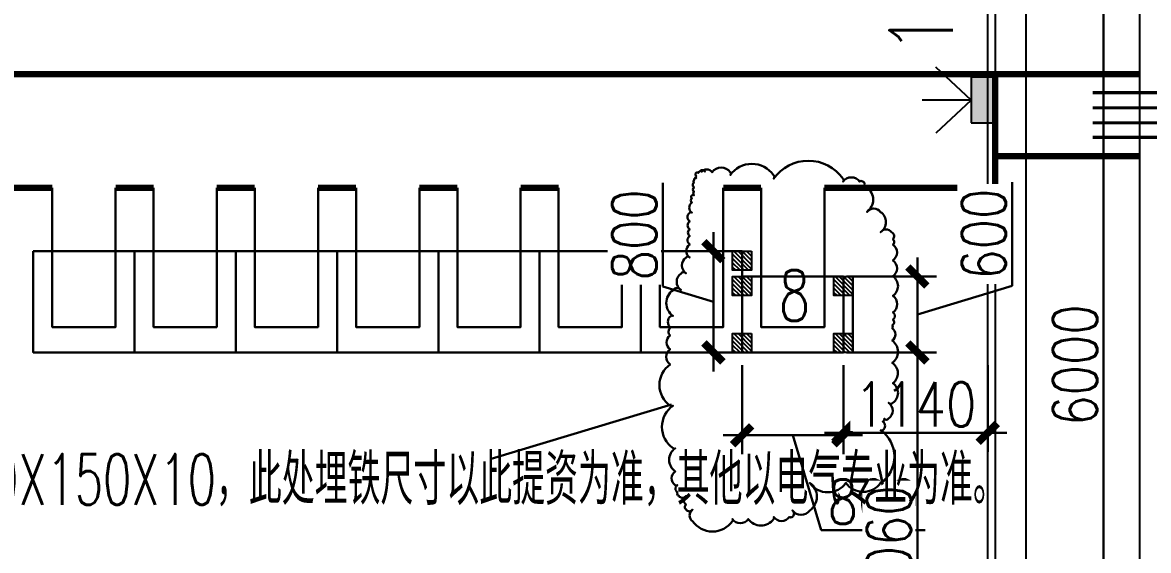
# Model space of a CAD drawing. Header units: millimetres. Extents: x -437359 to 106527, y -82378 to 117612.
# Drawn here: x -94001 to -85106, y 43932 to 48105 of the extents above; entities that cross this region are included whole.
import ezdxf
from ezdxf.enums import TextEntityAlignment as Align

# ---------------------------------------------------------------- set-up
doc = ezdxf.new("R2010")
doc.units = ezdxf.units.MM
doc.linetypes.add('ACAD_ISO10W100', pattern=[18.5, 12, -3, 0.5, -3])
doc.linetypes.add('DASH', pattern=[0.35, 0.25, -0.1])
doc.layers.get('0').update_dxf_attribs({"color": 8})
doc.layers.get('Defpoints').update_dxf_attribs({"color": 8})
for name, color, linetype in [('-人员定位', 6, 'Continuous'), ('桥架标注', 8, 'Continuous'), ('电气尺寸标注', 8, 'Continuous'), ('电缆敷设', 8, 'DASH')]:
    doc.layers.add(name, color=color, linetype=linetype)
doc.layers.add('中心线', color=8, linetype='ACAD_ISO10W100', lineweight=5)
doc.layers.add('电缆通道', color=8, linetype='Continuous', lineweight=30)
doc.styles.add('geditxt1', font='geditxt.shx', dxfattribs={"width": 0.65, "bigfont": 'hzfs_1.shx'})
doc.styles.add('HZ', font='geditxt.shx', dxfattribs={"width": 0.8, "bigfont": 'hzfs_1.shx'})
doc.styles.add('统一字体', font='geditxt.shx', dxfattribs={"width": 0.75, "bigfont": 'hzfs_1.shx'})
doc.dimstyles.new('yk1.50', dxfattribs={"dimtxt": 350, "dimasz": 150, "dimexe": 150, "dimexo": 100, "dimgap": 50, "dimtad": 1, "dimdec": 0, "dimdsep": 46, "dimtxsty": 'HZ', "dimblk": 'ARCHTICK', "dimcen": 2.5, "dimdle": 150, "dimclrd": 256, "dimclre": 256, "dimclrt": 256, "dimadec": 0, "dimazin": 0, "dimtfac": 1, "dimtdec": 0, "dimtmove": 1, "dimatfit": 3, "dimfxl": 0, "dimlwd": -1, "dimlwe": -1, "dimarcsym": 0})
pattern_1 = [(315, (-6049.008, 313725.658), (16.8379802, 16.8379802), [])]
pattern_2 = [(315, (-6049.008, 313275.658), (16.8379802, 16.8379802), [])]
pattern_3 = [(315, (-5249.008, 313725.658), (16.8379802, 16.8379802), [])]
pattern_4 = [(315, (-5249.008, 313275.658), (16.8379802, 16.8379802), [])]
pattern_5 = [(315, (-6049.008, 313925.658), (16.8379802, 16.8379802), [])]

# ---------------------------------------------------------------- blocks, each defined once
blk = doc.blocks.new('_ArchTick')
at = {"color": 0, "linetype": 'ByBlock', "const_width": 0.4}
blk.add_lwpolyline([(-0.5, -0.5), (0.5, 0.5)], dxfattribs=at)
blk = doc.blocks.new('*D455')
at = {"layer": 'Defpoints', "color": 0, "transparency": 16777216}
for p in [(-86075.7, 48397.8), (-86075.7, 42397.8), (-85460.9, 42397.8)]:
    blk.add_point(p, dxfattribs=at)
at = {"layer": '电缆通道', "transparency": 16777216}
for p, q in [((-85460.9, 48547.8), (-85460.9, 42247.8)), ((-85975.7, 48397.8), (-85310.9, 48397.8)), ((-85975.7, 42397.8), (-85310.9, 42397.8))]:
    blk.add_line(p, q, dxfattribs=at)
at = {"layer": '电缆通道', "transparency": 16777216, "xscale": 150, "yscale": 150, "zscale": 150}
for p, rotation in [((-85460.9, 48397.8), 90), ((-85460.9, 42397.8), 270)]:
    blk.add_blockref('_ArchTick', p, dxfattribs=dict(at, rotation=rotation))
at = {"layer": '电缆通道', "transparency": 16777216, "insert": (-85685.9, 45397.8), "char_height": 350, "attachment_point": 5, "rotation": 90, "style": 'HZ'}
blk.add_mtext('6000', dxfattribs=at)
blk = doc.blocks.new('*D515')
at = {"layer": 'Defpoints', "color": 0, "transparency": 16777216}
for p in [(-88315.7, 45497.8), (-87515.7, 45497.8), (-87515.7, 44843.3)]:
    blk.add_point(p, dxfattribs=at)
at = {"layer": '电缆通道', "transparency": 16777216}
for p, q in [((-88315.7, 45397.8), (-88315.7, 44693.3)), ((-87515.7, 45397.8), (-87515.7, 44693.3)), ((-88465.7, 44843.3), (-87365.7, 44843.3)), ((-87915.7, 44843.3), (-87690.7, 44093.3)), ((-87690.7, 44093.3), (-86870.7, 44093.3))]:
    blk.add_line(p, q, dxfattribs=at)
at = {"layer": '电缆通道', "transparency": 16777216, "xscale": 150, "yscale": 150, "zscale": 150, "rotation": 180}
blk.add_blockref('_ArchTick', (-88315.7, 44843.3), dxfattribs=at)
at = {"layer": '电缆通道', "transparency": 16777216, "xscale": 150, "yscale": 150, "zscale": 150}
blk.add_blockref('_ArchTick', (-87515.7, 44843.3), dxfattribs=at)
at = {"layer": '电缆通道', "transparency": 16777216, "insert": (-87280.7, 44318.3), "char_height": 350, "attachment_point": 5, "style": 'HZ', "bg_fill": 3, "box_fill_scale": 1.1, "bg_fill_color": 256, "bg_fill_true_color": 13158600, "bg_fill_transparency": 0}
blk.add_mtext('800', dxfattribs=at)
blk = doc.blocks.new('*D516')
at = {"layer": 'Defpoints', "color": 0, "transparency": 16777216}
for p in [(-87515.7, 45497.8), (-86375.7, 45497.8), (-86375.7, 44861.6)]:
    blk.add_point(p, dxfattribs=at)
at = {"layer": '电缆通道', "transparency": 16777216}
for p, q in [((-87515.7, 45397.8), (-87515.7, 44711.6)), ((-86375.7, 45397.8), (-86375.7, 44711.6)), ((-87665.7, 44861.6), (-86225.7, 44861.6))]:
    blk.add_line(p, q, dxfattribs=at)
at = {"layer": '电缆通道', "transparency": 16777216, "xscale": 150, "yscale": 150, "zscale": 150, "rotation": 180}
blk.add_blockref('_ArchTick', (-87515.7, 44861.6), dxfattribs=at)
at = {"layer": '电缆通道', "transparency": 16777216, "xscale": 150, "yscale": 150, "zscale": 150}
blk.add_blockref('_ArchTick', (-86375.7, 44861.6), dxfattribs=at)
at = {"layer": '电缆通道', "transparency": 16777216, "insert": (-86945.7, 45086.6), "char_height": 350, "attachment_point": 5, "style": 'HZ', "bg_fill": 3, "box_fill_scale": 1.1, "bg_fill_color": 256, "bg_fill_true_color": 13158600, "bg_fill_transparency": 0}
blk.add_mtext('1140', dxfattribs=at)
blk = doc.blocks.new('*D517')
at = {"layer": 'Defpoints', "color": 0, "transparency": 16777216}
for p in [(-87515.7, 45497.8), (-87515.7, 42437.8), (-86931.5, 42437.8)]:
    blk.add_point(p, dxfattribs=at)
at = {"layer": '电缆通道', "transparency": 16777216}
for p, q in [((-86931.5, 45647.8), (-86931.5, 42287.8)), ((-87415.7, 45497.8), (-86781.5, 45497.8)), ((-87415.7, 42437.8), (-86781.5, 42437.8))]:
    blk.add_line(p, q, dxfattribs=at)
at = {"layer": '电缆通道', "transparency": 16777216, "xscale": 150, "yscale": 150, "zscale": 150}
for p, rotation in [((-86931.5, 45497.8), 90), ((-86931.5, 42437.8), 270)]:
    blk.add_blockref('_ArchTick', p, dxfattribs=dict(at, rotation=rotation))
at = {"layer": '电缆通道', "transparency": 16777216, "insert": (-87156.5, 43967.8), "char_height": 350, "attachment_point": 5, "rotation": 90, "style": 'HZ', "bg_fill": 3, "box_fill_scale": 1.1, "bg_fill_color": 256, "bg_fill_true_color": 13158600, "bg_fill_transparency": 0}
blk.add_mtext('3060', dxfattribs=at)
blk = doc.blocks.new('*D518')
at = {"layer": 'Defpoints', "color": 0, "transparency": 16777216}
for p in [(-87590.7, 46097.8), (-87590.7, 45497.8), (-86931.5, 45497.8)]:
    blk.add_point(p, dxfattribs=at)
at = {"layer": '电缆通道', "transparency": 16777216}
for p, q in [((-86181.5, 46022.8), (-86181.5, 46842.8)), ((-86931.5, 46247.8), (-86931.5, 45347.8)), ((-87490.7, 46097.8), (-86781.5, 46097.8)), ((-86931.5, 45797.8), (-86181.5, 46022.8)), ((-87490.7, 45497.8), (-86781.5, 45497.8))]:
    blk.add_line(p, q, dxfattribs=at)
at = {"layer": '电缆通道', "transparency": 16777216, "xscale": 150, "yscale": 150, "zscale": 150}
for p, rotation in [((-86931.5, 46097.8), 90), ((-86931.5, 45497.8), 270)]:
    blk.add_blockref('_ArchTick', p, dxfattribs=dict(at, rotation=rotation))
at = {"layer": '电缆通道', "transparency": 16777216, "insert": (-86406.5, 46432.8), "char_height": 350, "attachment_point": 5, "rotation": 90, "style": 'HZ', "bg_fill": 3, "box_fill_scale": 1.1, "bg_fill_color": 256, "bg_fill_true_color": 13158600, "bg_fill_transparency": 0}
blk.add_mtext('600', dxfattribs=at)
blk = doc.blocks.new('*D521')
at = {"layer": 'Defpoints', "color": 0, "transparency": 16777216}
for p in [(-88542.6, 46297.8), (-88315.7, 46297.8), (-88315.7, 45497.8)]:
    blk.add_point(p, dxfattribs=at)
at = {"layer": '电缆通道', "transparency": 16777216}
for p, q in [((-88942.6, 46017.8), (-88942.6, 46837.8)), ((-88542.6, 45347.8), (-88542.6, 46447.8)), ((-88415.7, 46297.8), (-88692.6, 46297.8)), ((-88542.6, 45897.8), (-88942.6, 46017.8)), ((-88415.7, 45497.8), (-88692.6, 45497.8))]:
    blk.add_line(p, q, dxfattribs=at)
at = {"layer": '电缆通道', "transparency": 16777216, "xscale": 150, "yscale": 150, "zscale": 150}
for p, rotation in [((-88542.6, 46297.8), 90), ((-88542.6, 45497.8), 270)]:
    blk.add_blockref('_ArchTick', p, dxfattribs=dict(at, rotation=rotation))
at = {"layer": '电缆通道', "transparency": 16777216, "insert": (-89167.6, 46427.8), "char_height": 350, "attachment_point": 5, "rotation": 90, "style": 'HZ', "bg_fill": 3, "box_fill_scale": 1.1, "bg_fill_color": 256, "bg_fill_true_color": 13158600, "bg_fill_transparency": 0}
blk.add_mtext('800', dxfattribs=at)
blk = doc.blocks.new('定位基站')
at = {"layer": '-人员定位', "ltscale": 0.01}
h = blk.add_hatch(color=256, dxfattribs=at)
h.dxf.hatch_style = 1
h.paths.add_polyline_path([(406524, 477798), (406524, 477617.1), (406162.1, 477617.1), (406162.1, 477798)])
at = {"layer": '-人员定位', "color": 6}
for p, q in [((406343, 477798), (406343, 478186.1)), ((406343, 477798), (406082.2, 478076.6)), ((406343, 477798), (406603.9, 478076.6)), ((406343, 477995.5), (406343, 477995.5)), ((406162.1, 477798), (406524, 477798)), ((406162.1, 477617.1), (406162.1, 477798)), ((406524, 477798), (406524, 477617.1)), ((406524, 477617.1), (406162.1, 477617.1))]:
    blk.add_line(p, q, dxfattribs=at)
for p in [(406343, 477798), (406162.1, 477617.1), (406343, 477617.1), (406524, 477617.1)]:
    blk.add_point(p, dxfattribs=at)

msp = doc.modelspace()

# ---------------------------------------------------------------- hatches: boundary and pattern name
h = msp.add_hatch()
h.set_pattern_fill('ANSI31', color=256, scale=15, angle=-90, style=0)
h.set_pattern_definition(pattern_5)
h.paths.add_polyline_path([(-88240.7, 46297.8), (-88240.7, 46147.8), (-88390.7, 46147.8), (-88390.7, 46297.8)])
h = msp.add_hatch()
h.set_pattern_fill('ANSI31', color=256, scale=15, angle=-90, style=0)
h.set_pattern_definition(pattern_5)
h.paths.add_polyline_path([(-88240.7, 46297.8), (-88240.7, 46147.8), (-88390.7, 46147.8), (-88390.7, 46297.8)])
h = msp.add_hatch()
h.set_pattern_fill('ANSI31', color=256, scale=15, angle=-90, style=0)
h.set_pattern_definition(pattern_1)
h.paths.add_polyline_path([(-88240.7, 46097.8), (-88240.7, 45947.8), (-88390.7, 45947.8), (-88390.7, 46097.8)])
h = msp.add_hatch()
h.set_pattern_fill('ANSI31', color=256, scale=15, angle=-90, style=0)
h.set_pattern_definition(pattern_1)
h.paths.add_polyline_path([(-88240.7, 46097.8), (-88240.7, 45947.8), (-88390.7, 45947.8), (-88390.7, 46097.8)])
h = msp.add_hatch()
h.set_pattern_fill('ANSI31', color=256, scale=15, angle=-90, style=0)
h.set_pattern_definition(pattern_3)
h.paths.add_polyline_path([(-87440.7, 46097.8), (-87440.7, 45947.8), (-87590.7, 45947.8), (-87590.7, 46097.8)])
h = msp.add_hatch()
h.set_pattern_fill('ANSI31', color=256, scale=15, angle=-90, style=0)
h.set_pattern_definition(pattern_3)
h.paths.add_polyline_path([(-87440.7, 46097.8), (-87440.7, 45947.8), (-87590.7, 45947.8), (-87590.7, 46097.8)])
h = msp.add_hatch()
h.set_pattern_fill('ANSI31', color=256, scale=15, angle=-90, style=0)
h.set_pattern_definition(pattern_2)
h.paths.add_polyline_path([(-88240.7, 45647.8), (-88240.7, 45497.8), (-88390.7, 45497.8), (-88390.7, 45647.8)])
h = msp.add_hatch()
h.set_pattern_fill('ANSI31', color=256, scale=15, angle=-90, style=0)
h.set_pattern_definition(pattern_2)
h.paths.add_polyline_path([(-88240.7, 45647.8), (-88240.7, 45497.8), (-88390.7, 45497.8), (-88390.7, 45647.8)])
h = msp.add_hatch()
h.set_pattern_fill('ANSI31', color=256, scale=15, angle=-90, style=0)
h.set_pattern_definition(pattern_4)
h.paths.add_polyline_path([(-87440.7, 45647.8), (-87440.7, 45497.8), (-87590.7, 45497.8), (-87590.7, 45647.8)])
h = msp.add_hatch()
h.set_pattern_fill('ANSI31', color=256, scale=15, angle=-90, style=0)
h.set_pattern_definition(pattern_4)
h.paths.add_polyline_path([(-87440.7, 45647.8), (-87440.7, 45497.8), (-87590.7, 45497.8), (-87590.7, 45647.8)])

# ---------------------------------------------------------------- linework, layer by layer
for p, q in [((-85175.7, 59597.8), (-85175.7, 37821.1)), ((-86315.7, 48197.8), (-86315.7, 42597.8)), ((-86075.7, 48197.8), (-86075.7, 42197.8))]:
    msp.add_line(p, q)
for points in [[(-88240.7, 46297.8), (-88240.7, 46147.8), (-88390.7, 46147.8), (-88390.7, 46297.8)], [(-88240.7, 46297.8), (-88240.7, 46147.8), (-88390.7, 46147.8), (-88390.7, 46297.8)], [(-88240.7, 46097.8), (-88240.7, 45947.8), (-88390.7, 45947.8), (-88390.7, 46097.8)], [(-88240.7, 46097.8), (-88240.7, 45947.8), (-88390.7, 45947.8), (-88390.7, 46097.8)], [(-87440.7, 46097.8), (-87440.7, 45947.8), (-87590.7, 45947.8), (-87590.7, 46097.8)], [(-87440.7, 46097.8), (-87440.7, 45947.8), (-87590.7, 45947.8), (-87590.7, 46097.8)], [(-88240.7, 45647.8), (-88240.7, 45497.8), (-88390.7, 45497.8), (-88390.7, 45647.8)], [(-88240.7, 45647.8), (-88240.7, 45497.8), (-88390.7, 45497.8), (-88390.7, 45647.8)], [(-87440.7, 45647.8), (-87440.7, 45497.8), (-87590.7, 45497.8), (-87590.7, 45647.8)], [(-87440.7, 45647.8), (-87440.7, 45497.8), (-87590.7, 45497.8), (-87590.7, 45647.8)]]:
    msp.add_lwpolyline(points, close=True)
at = {"layer": '中心线', "lineweight": -2, "ltscale": 500}
for p, q in [((-86375.7, 46726), (-86375.7, 75911.4)), ((-86375.7, 32897.8), (-86375.7, 50091.4)), ((-86375.7, 32897.8), (-86375.7, 50091.4))]:
    msp.add_line(p, q, dxfattribs=at)
at = {"layer": '电缆敷设', "ltscale": 500, "const_width": 25}
for points in [[(-85547.5, 47550.7), (-84147.5, 47550.7)], [(-85547.5, 47431.4), (-84147.5, 47431.4)], [(-85547.5, 47312.1), (-84147.5, 47312.1)], [(-85547.5, 47197.4), (-84147.5, 47197.4)]]:
    msp.add_lwpolyline(points, dxfattribs=at)
at = {"layer": '电缆通道'}
for p, q in [((-88315.7, 45497.8), (-88315.7, 46097.8)), ((-88315.7, 46097.8), (-87515.7, 46097.8)), ((-88315.7, 45497.8), (-88315.7, 46097.8)), ((-88315.7, 46097.8), (-87515.7, 46097.8)), ((-87515.7, 46097.8), (-87515.7, 45497.8)), ((-87515.7, 46097.8), (-87515.7, 45497.8)), ((-87440.7, 45497.8), (-87440.7, 46097.8)), ((-87440.7, 45497.8), (-87440.7, 46097.8)), ((-87515.7, 45497.8), (-88315.7, 45497.8)), ((-87515.7, 45497.8), (-88315.7, 45497.8)), ((-90297.3, 44657.2, 88048.7), (-88873, 45085.3))]:
    msp.add_line(p, q, dxfattribs=at)
at = {"layer": '电缆通道', "ltscale": 0.35, "const_width": 50}
for points in [[(-94235.7, 47697.8), (-86315.7, 47697.8)], [(-85175.7, 47697.8), (-86315.7, 47697.8)], [(-85175.7, 47697.8), (-86315.7, 47697.8)], [(-85175.7, 47047.8), (-86315.7, 47047.8)], [(-85175.7, 47047.8), (-86315.7, 47047.8)], [(-95017.7, 46797.8), (-93765.7, 46797.8)], [(-93265.7, 46797.8), (-92965.7, 46797.8)], [(-92465.7, 46797.8), (-92165.7, 46797.8)], [(-91665.7, 46797.8), (-91365.7, 46797.8)], [(-90865.7, 46797.8), (-90565.7, 46797.8)], [(-90065.7, 46797.8), (-89765.7, 46797.8)], [(-89265.7, 46797.8), (-88965.7, 46797.8)], [(-88465.7, 46797.8), (-88165.7, 46797.8)], [(-87665.7, 46797.8), (-86315.7, 46797.8)]]:
    msp.add_lwpolyline(points, dxfattribs=at)
at = {"layer": '电缆通道', "const_width": 50}
msp.add_lwpolyline([(-86315.7, 47697.8), (-86315.7, 46797.8)], dxfattribs=at)
at = {"layer": '电缆通道', "ltscale": 0.35}
for points in [[(-93265.7, 46797.8), (-93265.7, 45697.8), (-93765.7, 45697.8), (-93765.7, 46797.8)], [(-92465.7, 46797.8), (-92465.7, 45697.8), (-92965.7, 45697.8), (-92965.7, 46797.8)], [(-91665.7, 46797.8), (-91665.7, 45697.8), (-92165.7, 45697.8), (-92165.7, 46797.8)], [(-90865.7, 46797.8), (-90865.7, 45697.8), (-91365.7, 45697.8), (-91365.7, 46797.8)], [(-90065.7, 46797.8), (-90065.7, 45697.8), (-90565.7, 45697.8), (-90565.7, 46797.8)], [(-89265.7, 46797.8), (-89265.7, 45697.8), (-89765.7, 45697.8), (-89765.7, 46797.8)], [(-88465.7, 46797.8), (-88465.7, 45697.8), (-88965.7, 45697.8), (-88965.7, 46797.8)], [(-87665.7, 46797.8), (-87665.7, 45697.8), (-88165.7, 45697.8), (-88165.7, 46797.8)]]:
    msp.add_lwpolyline(points, dxfattribs=at)
at = {"layer": '电缆通道'}
for points in [[(-93915.7, 46297.8), (-93115.7, 46297.8), (-93115.7, 45497.8), (-93915.7, 45497.8)], [(-93115.7, 46297.8), (-92315.7, 46297.8), (-92315.7, 45497.8), (-93115.7, 45497.8)], [(-92315.7, 46297.8), (-91515.7, 46297.8), (-91515.7, 45497.8), (-92315.7, 45497.8)], [(-91515.7, 46297.8), (-90715.7, 46297.8), (-90715.7, 45497.8), (-91515.7, 45497.8)], [(-90715.7, 46297.8), (-89915.7, 46297.8), (-89915.7, 45497.8), (-90715.7, 45497.8)], [(-89915.7, 46297.8), (-89115.7, 46297.8), (-89115.7, 45497.8), (-89915.7, 45497.8)], [(-89115.7, 46297.8), (-88315.7, 46297.8), (-88315.7, 45497.8), (-89115.7, 45497.8)]]:
    msp.add_lwpolyline(points, close=True, dxfattribs=at)

# ---------------------------------------------------------------- block references
at = {"layer": '-人员定位', "xscale": -1, "rotation": 90}
msp.add_blockref('定位基站', (391291.5, 453835.4), dxfattribs=at)

# ---------------------------------------------------------------- texts
at = {"layer": '电气尺寸标注', "ltscale": 1500, "style": '统一字体', "width": 0.8}
msp.add_text('1', height=500, rotation=90, dxfattribs=at).set_placement((-86651.8, 47855.8))
at = {"layer": '电缆通道', "style": 'HZ', "width": 0.72}
msp.add_text('8', height=400, dxfattribs=at).set_placement((-88026.3, 45747.6))
msp.add_text('8', height=400, dxfattribs=at).set_placement((-88026.3, 45747.6))

# ---------------------------------------------------------------- dimensions: what is measured, and where the dimension line sits
at = {"layer": '电缆通道'}
dim = msp.add_linear_dim(base=(-85460.9, 42397.8), p1=(-86075.7, 48397.8), p2=(-86075.7, 42397.8), angle=90, dimstyle='yk1.50', override={"dimarcsym": 1}, dxfattribs=at)
dim.commit()
dim.dimension.update_dxf_attribs({"geometry": '*D455', "text_midpoint": (-85685.9, 45397.8)})

# ---------------------------------------------------------------- next in the draw order: dimensions: what is measured, and where the dimension line sits
dim = msp.add_linear_dim(base=(-87515.7, 44843.3), p1=(-88315.7, 45497.8), p2=(-87515.7, 45497.8), dimstyle='yk1.50', override={"dimfxl": 600, "dimfxlon": 1, "dimtfill": 1, "dimarcsym": 1}, dxfattribs=at)
dim.commit()
dim.dimension.update_dxf_attribs({"geometry": '*D515', "text_midpoint": (-87640.7, 44318.3)})

# ---------------------------------------------------------------- next in the draw order: dimensions: what is measured, and where the dimension line sits
dim = msp.add_linear_dim(base=(-86375.7, 44861.6), p1=(-87515.7, 45497.8), p2=(-86375.7, 45497.8), dimstyle='yk1.50', override={"dimfxl": 600, "dimfxlon": 1, "dimtfill": 1, "dimarcsym": 1}, dxfattribs=at)
dim.commit()
dim.dimension.update_dxf_attribs({"geometry": '*D516', "text_midpoint": (-86945.7, 45086.6)})

# ---------------------------------------------------------------- next in the draw order: dimensions: what is measured, and where the dimension line sits
dim = msp.add_linear_dim(base=(-86931.5, 42437.8), p1=(-87515.7, 45497.8), p2=(-87515.7, 42437.8), angle=90, dimstyle='yk1.50', override={"dimfxl": 600, "dimfxlon": 1, "dimtfill": 1, "dimarcsym": 1}, dxfattribs=at)
dim.commit()
dim.dimension.update_dxf_attribs({"geometry": '*D517', "text_midpoint": (-87156.5, 43967.8)})

# ---------------------------------------------------------------- next in the draw order: texts
at = {"layer": '桥架标注', "style": 'geditxt1', "width": 0.65}
msp.add_text('热控盘柜预埋扁铁150X150X10，此处埋铁尺寸以此提资为准，其他以电气专业为准。', height=400, dxfattribs=at).set_placement((-91507, 44293.6, 162834.4), align=Align.CENTER)

# ---------------------------------------------------------------- next in the draw order: dimensions: what is measured, and where the dimension line sits
at = {"layer": '电缆通道'}
dim = msp.add_linear_dim(base=(-86931.5, 45497.8), p1=(-87590.7, 46097.8), p2=(-87590.7, 45497.8), angle=90, dimstyle='yk1.50', override={"dimfxl": 600, "dimfxlon": 1, "dimtfill": 1, "dimarcsym": 1}, dxfattribs=at)
dim.commit()
dim.dimension.update_dxf_attribs({"geometry": '*D518', "text_midpoint": (-86406.5, 46072.8)})

# ---------------------------------------------------------------- next in the draw order: linework, layer by layer
msp.add_lwpolyline([(-88638.8, 46921.6, -0.520567), (-88553.1, 46921.6, -0.520567), (-88410.3, 46921.6, -0.520567), (-88410.3, 46898.8, -0.520567), (-88067.4, 46898.8, -0.520567), (-88067.4, 46870.2, -0.520567), (-87519, 46870.2, -0.520567), (-87519, 46847.4, -0.520567), (-87387.5, 46847.4, -0.520567), (-87364.7, 46847.4, -0.520567), (-87359, 46847.4, -0.520567), (-87359, 46801.7, -0.520567), (-87330.4, 46801.7, -0.520567), (-87330.4, 46607.6, -0.520567), (-87221.9, 46607.6, -0.520567), (-87221.9, 46447.7, -0.520567), (-87136.2, 46447.7, -0.520567), (-87124.7, 46390.6, -0.520567), (-87124.7, 46350.6, -0.520567), (-87124.7, 46350.6, -0.520567), (-87124.7, 46225, -0.520567), (-87124.7, 46099.4, -0.520567), (-87124.7, 45945.2, -0.520567), (-87124.7, 45813.9, -0.520567), (-87124.7, 45756.8, -0.520567), (-87130.4, 45711.1, -0.520567), (-87130.4, 45694, -0.520567), (-87130.4, 45688.2, -0.520567), (-87130.4, 45591.2, -0.520567), (-87130.4, 45414.2, -0.520567), (-87124.7, 45254.3, -0.520567), (-87124.7, 45100.1, -0.520567), (-87159, 45100.1, -0.520567), (-87159, 44974.5, -0.520567), (-87193.3, 44974.5, -0.520567), (-87204.7, 44951.7, -0.520567), (-87204.7, 44951.7, -0.520567), (-87204.7, 44883.1, -0.520567), (-87221.9, 44883.1, -0.520567), (-87221.9, 44466.3, -0.520567), (-87496.1, 44466.3, -0.520567), (-87781.8, 44466.3, -0.520567), (-87781.8, 44249.3, -0.520567), (-87918.9, 44249.3, -0.520567), (-87918.9, 44197.9, -0.520567), (-87924.6, 44197.9, -0.520567), (-87941.8, 44197.9, -0.520567), (-88067.4, 44197.9, -0.520567), (-88067.4, 44180.8, -0.520567), (-88267.4, 44180.8, -0.520567), (-88267.4, 44180.8, -0.520567), (-88393.1, 44180.8, -0.520567), (-88393.1, 44163.7, -0.520567), (-88707.3, 44163.7, -0.520567), (-88707.3, 44255, -0.520567), (-88758.8, 44255, -0.520567), (-88758.8, 44295, -0.520567), (-88758.8, 44363.5, -0.520567), (-88815.9, 44363.5, -0.520567), (-88827.3, 44386.4, -0.520567), (-88827.3, 44392.1, -0.520567), (-88827.3, 44449.2, -0.520567), (-88844.5, 44449.2, -0.520567), (-88844.5, 44557.7, -0.520567), (-88844.5, 44740.4, -0.520567), (-88861.6, 44740.4, -0.520567), (-88861.6, 45077.3, -0.520567), (-88884.5, 45077.3, -0.520567), (-88884.5, 45402.7, -0.520567), (-88884.5, 45522.7, -0.520567), (-88884.5, 45631.1, -0.520567), (-88878.8, 45694, -0.520567), (-88878.8, 45785.3, -0.520567), (-88861.6, 45785.3, -0.520567), (-88861.6, 45990.9, -0.520567), (-88798.8, 45990.9, -0.520567), (-88798.8, 46122.2, -0.520567), (-88758.8, 46122.2, -0.520567), (-88758.8, 46247.8, -0.520567), (-88730.2, 46247.8, -0.520567), (-88730.2, 46350.6, -0.520567), (-88730.2, 46419.1, -0.520567), (-88730.2, 46470.5, -0.520567), (-88730.2, 46533.3, -0.520567), (-88730.2, 46601.9, -0.520567), (-88713.1, 46601.9, -0.520567), (-88713.1, 46681.8, -0.520567), (-88713.1, 46716.1, -0.520567), (-88713.1, 46738.9, -0.520567), (-88695.9, 46738.9, -0.520567), (-88695.9, 46767.4, -0.520567), (-88695.9, 46801.7, -0.520567), (-88695.9, 46841.7, -0.520567), (-88695.9, 46858.8, -0.520567), (-88678.8, 46875.9, -0.520567), (-88678.8, 46893.1, -0.520567), (-88678.8, 46915.9, -0.520567), (-88661.6, 46915.9, -0.520567), (-88650.2, 46927.3, -0.520567), (-88610.2, 46927.3, -0.520567), (-88610.2, 46944.5)], format="xyb", dxfattribs=at)

# ---------------------------------------------------------------- next in the draw order: dimensions: what is measured, and where the dimension line sits
dim = msp.add_linear_dim(base=(-88542.6, 46297.8), p1=(-88315.7, 45497.8), p2=(-88315.7, 46297.8), angle=90, dimstyle='yk1.50', override={"dimfxl": 600, "dimfxlon": 1, "dimtfill": 1, "dimarcsym": 1}, dxfattribs=at)
dim.commit()
dim.dimension.update_dxf_attribs({"geometry": '*D521', "text_midpoint": (-89167.6, 46067.8)})

doc.saveas('drawing.dxf')
